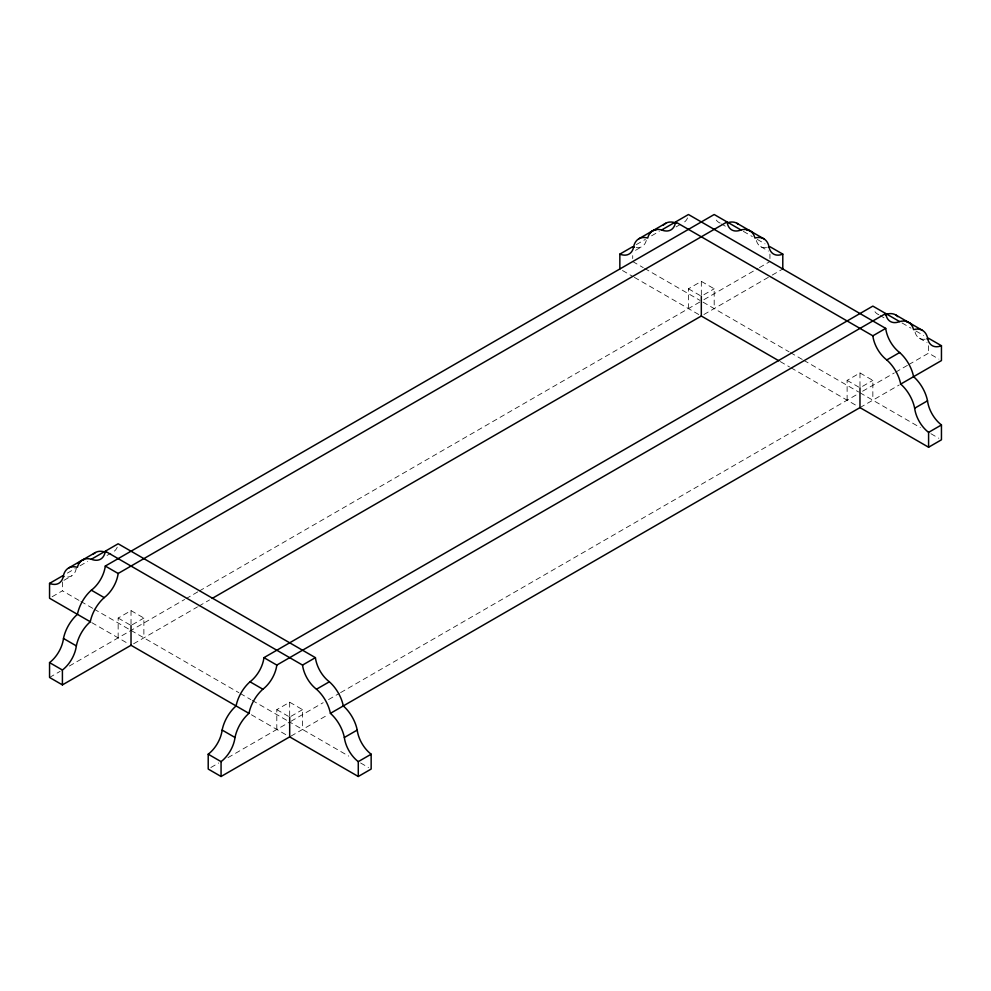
<?xml version="1.0" encoding="UTF-8"?>
<svg xmlns="http://www.w3.org/2000/svg" width="991" height="991" viewBox="0 0 991 991"><rect width="100%" height="100%" fill="white"/><g stroke="black" fill="none" stroke-linecap="round" stroke-linejoin="round"><path stroke-width="0.74" stroke-dasharray="4.96 3.72" d="M67.351 573.108L75.068 568.661M79.998 565.811L87.716 561.352M636.358 244.591L645.364 239.401M651.582 235.808L659.3 231.349M63.932 580.33L71.662 575.87M107.028 555.456L110.893 553.226M635.528 250.327L641.957 246.61M676.048 226.927L681.189 223.966M52.127 596.755L62.408 590.809L79.565 600.719M118.152 637.845L118.152 618.05L131.023 610.617L143.881 618.05L143.881 637.845M688.46 308.585L688.46 288.79L701.318 281.357L714.189 288.79L714.189 308.585M132.311 624.726L143.881 618.05M703.895 294.723L714.189 288.79M49.55 677.46L60.104 671.365M69.345 666.039L184.623 599.481M185.961 598.7L198.027 591.738M199.364 590.97L701.318 301.165L789.084 351.83M703.957 299.641L758.053 268.412M759.379 267.644L769.933 261.55M133.599 643.791L197.482 606.901M198.819 606.133L209.547 599.939M703.895 314.531L770.924 275.832M772.237 275.077L782.791 268.982M276.811 729.45L276.811 709.643L289.682 702.223L302.54 709.643L302.54 729.45M847.119 400.191L847.119 380.383L859.977 372.95L872.848 380.383L872.848 400.191M290.958 716.332L302.54 709.643M862.554 386.329L872.848 380.383M210.848 767.529L218.763 762.971M227.992 757.632L289.682 722.018L348.721 756.108M291.02 721.25L323.177 702.681M328.541 699.584L339.256 693.403M340.594 692.622L858.689 393.501M862.616 391.234L894.278 372.95M895.604 372.195L907.471 365.345M908.797 364.577L928.592 353.155L938.873 359.089M290.958 736.127L327.996 714.746M859.977 407.611L899.233 384.954M743.349 231.349L752.355 236.552M757.285 239.401L765.002 243.848M901.996 322.942L911.002 328.145M915.932 330.994L923.649 335.454M721.448 223.966L725.313 226.183M760.692 246.61L768.409 251.07M880.107 315.559L883.972 317.789M919.338 338.216L927.068 342.663M688.46 288.79L701.318 296.21M847.119 380.383L858.689 387.072M632.716 261.55L643.27 267.644M644.596 268.412L700.005 300.397M790.422 352.61L802.462 359.56M803.8 360.328L858.64 391.99M859.977 392.758L920.342 427.616M930.896 433.699L938.811 438.27M622.484 270.506L633.051 276.6M634.364 277.356L698.754 314.531M780.239 361.579L789.604 366.98M790.942 367.76L857.401 406.124M118.152 618.05L131.023 625.47M276.811 709.643L288.393 716.332M80.89 601.475L92.758 608.338M94.083 609.093L128.384 628.901M131.023 630.425L238.856 692.672M240.194 693.452L250.884 699.634M252.222 700.402L287.006 720.482M360.588 762.971L368.516 767.529M91.767 622.621L128.446 643.791M251.404 714.771L287.105 735.396M928.592 345.723L928.592 353.155M859.977 372.95L859.977 386.663M769.933 254.13L769.933 258.577M701.318 281.357L701.318 295.07M632.716 255.616L632.716 258.577M289.682 702.223L289.682 715.923M131.023 610.617L131.023 624.33M62.408 581.903L62.408 590.809M878.844 314.68A23.623 13.639 -60 0 1 873.74 309.502M925.198 339.219A23.623 13.639 -60 0 1 915.015 332.022M646.293 240.429A23.623 13.639 60 0 1 636.111 247.614M687.556 217.909A23.623 13.639 60 0 1 682.465 223.074M76.344 567.917A23.623 13.639 60 0 1 65.802 576.873M117.26 547.168A23.623 13.639 60 0 1 112.156 552.334M720.184 223.074A23.623 13.639 -60 0 1 715.093 217.909M766.538 247.614A23.623 13.639 -60 0 1 756.356 240.429"/><path stroke-width="1.49" d="M68.565 568.029L81.423 560.609M82.501 559.989L95.359 552.557M638.861 238.769L651.719 231.349M652.796 230.73L665.655 223.297M77.261 614.234L49.55 598.242L49.55 583.389L62.408 575.957A23.623 13.639 60 0 0 64.13 576.539M49.55 583.389A23.623 13.639 60 0 0 63.486 575.337A27.513 15.881 60 0 1 77.422 567.298A27.513 15.881 60 0 1 91.358 559.246L104.216 551.826A23.623 13.639 60 0 0 105.938 552.396M91.358 559.246A23.623 13.639 60 0 0 105.294 551.207L118.152 543.774L315.411 657.652A23.623 13.639 60 0 0 329.346 681.796A27.513 15.881 60 0 1 343.282 705.926A27.513 15.881 60 0 1 357.218 730.07A23.623 13.639 60 0 0 371.154 754.201L371.154 769.053L358.284 776.486L289.682 736.87L221.067 776.486L208.209 769.053L208.209 754.201A23.623 13.639 -60 0 0 222.145 730.07A27.513 15.881 -60 0 1 236.081 705.926A27.513 15.881 -60 0 1 250.017 681.796A23.623 13.639 -60 0 0 263.953 657.652L872.848 306.108L885.706 313.54A23.623 13.639 -60 0 0 899.642 321.592A27.513 15.881 -60 0 1 913.578 329.631A27.513 15.881 -60 0 1 927.514 337.683A23.623 13.639 -60 0 0 941.45 345.723L941.45 360.575L913.739 376.58M619.846 268.982L619.846 254.13L632.716 246.697A23.623 13.639 60 0 0 634.438 247.279M619.846 254.13A23.623 13.639 60 0 0 633.782 246.078A27.513 15.881 60 0 1 647.718 238.038A27.513 15.881 60 0 1 661.654 229.986L674.524 222.554A23.623 13.639 60 0 0 676.246 223.136M661.654 229.986A23.623 13.639 60 0 0 675.589 221.947L688.46 214.514L885.706 328.393A23.623 13.639 60 0 0 899.642 352.536A27.513 15.881 60 0 1 913.578 376.667A27.513 15.881 60 0 1 927.514 400.81A23.623 13.639 60 0 0 941.45 424.941L941.45 439.793L928.592 447.226L859.977 407.611L330.412 713.359A27.513 15.881 60 0 0 316.476 689.216A23.623 13.639 60 0 1 302.54 665.085L105.294 551.207M885.706 313.54L276.811 665.085A23.623 13.639 -60 0 1 262.875 689.216A27.513 15.881 -60 0 0 248.939 713.359L131.023 645.277L62.408 684.892L49.55 677.46L49.55 662.607A23.623 13.639 -60 0 0 63.486 638.464A27.513 15.881 -60 0 1 77.422 614.333A27.513 15.881 -60 0 1 91.358 590.19A23.623 13.639 -60 0 0 105.294 566.059L714.189 214.514L727.047 221.947A23.623 13.639 -60 0 0 740.983 229.986A27.513 15.881 -60 0 1 754.919 238.038A27.513 15.881 -60 0 1 768.855 246.078A23.623 13.639 -60 0 0 782.791 254.13L782.791 268.982M62.408 684.892L62.408 670.027A23.623 13.639 -60 0 0 76.344 645.897A27.513 15.881 -60 0 1 90.28 621.753A27.513 15.881 -60 0 1 104.216 597.623A23.623 13.639 -60 0 0 118.152 573.479L727.047 221.947M212.223 598.391L701.318 316.018L778.901 360.811M302.54 665.085L315.411 657.652M675.589 221.947L872.848 335.825L885.706 328.393M316.476 689.216L329.346 681.796M872.848 335.825A23.623 13.639 60 0 0 886.784 359.956L899.642 352.536M886.784 359.956A27.513 15.881 60 0 1 900.72 384.099L913.578 376.667M330.412 713.359A27.513 15.881 60 0 1 344.348 737.49L357.218 730.07M900.72 384.099A27.513 15.881 60 0 1 914.656 408.23L927.514 400.81M358.284 776.486L358.284 761.633L371.154 754.201M928.592 447.226L928.592 432.373L941.45 424.941M736.982 223.297L749.853 230.73M750.918 231.349L763.788 238.769M895.641 314.903L908.499 322.323M909.577 322.942L922.435 330.375M740.983 229.986L728.125 222.554A27.513 15.881 -60 0 1 738.146 224.102M782.791 254.13L769.933 246.697A23.623 13.639 -60 0 1 768.211 247.279M885.062 314.729A23.623 13.639 -60 0 0 886.784 314.159L899.642 321.592M941.45 345.723L928.592 338.303A23.623 13.639 -60 0 1 926.87 338.872M105.294 566.059L118.152 573.479M263.953 657.652L276.811 665.085M91.358 590.19L104.216 597.623M250.017 681.796L262.875 689.216M77.422 614.333L90.28 621.753M63.486 638.464L76.344 645.897M222.145 730.07L235.003 737.49A27.513 15.881 -60 0 1 248.939 713.359M49.55 662.607L62.408 670.027M208.209 754.201L221.067 761.633L221.067 776.486M859.977 387.815L859.977 407.611M701.318 296.21L701.318 316.018M289.682 717.075L289.682 736.87M131.023 625.47L131.023 645.277M235.003 737.49A23.623 13.639 -60 0 1 221.067 761.633M886.784 314.159A27.513 15.881 -60 0 1 897.846 316.674M906.938 321.914A27.513 15.881 -60 0 1 912.711 325.866M663.45 225.068A27.513 15.881 60 0 1 674.524 222.554M928.592 432.373A23.623 13.639 60 0 1 914.656 408.23M649.514 233.12A27.513 15.881 60 0 1 652.995 230.742M654.357 230.321A27.513 15.881 60 0 1 655.819 230.098M93.154 554.328A27.513 15.881 60 0 1 104.216 551.826M78.289 563.532A27.513 15.881 60 0 1 84.062 559.581M358.284 761.633A23.623 13.639 60 0 1 344.348 737.49M746.83 230.098A27.513 15.881 -60 0 1 752.082 232.142"/></g></svg>
